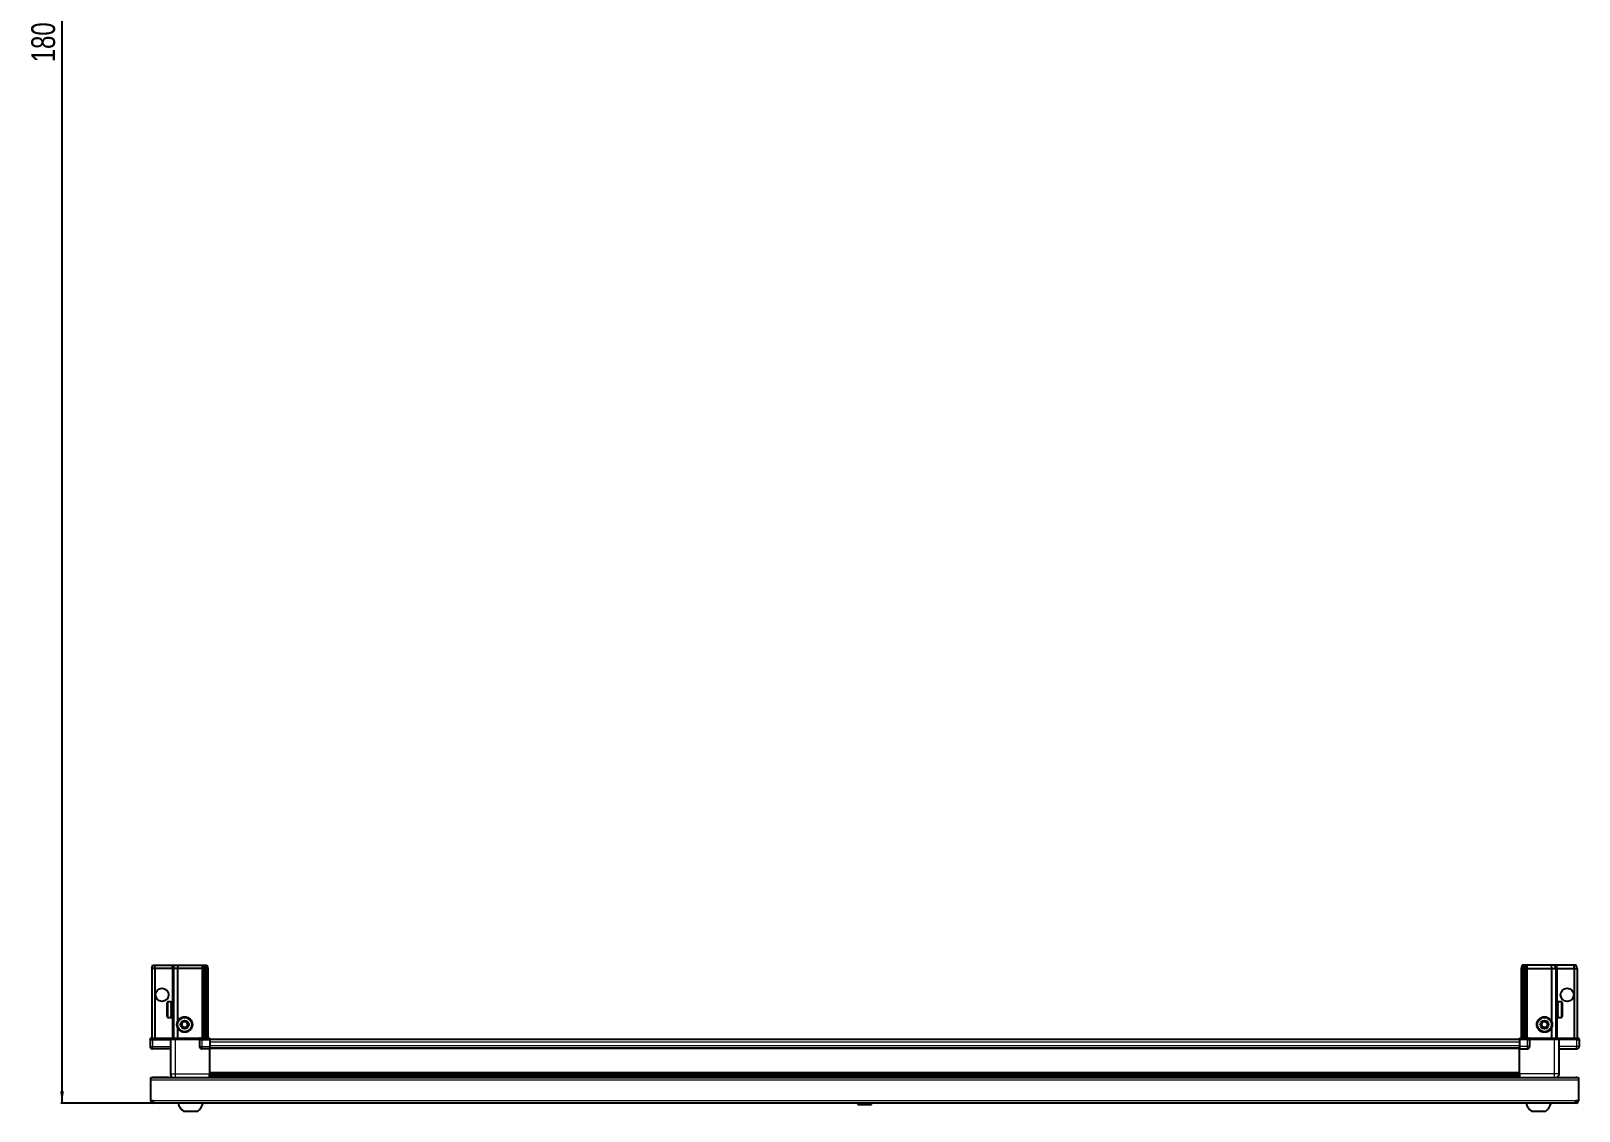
# Model space of a CAD drawing. Header units: millimetres. Extents: x 1315 to 6044, y -1445 to 1969.
# Drawn here: x 1371 to 2671, y -1445 to -538 of the extents above; entities that cross this region are included whole.
import ezdxf

# ---------------------------------------------------------------- set-up
doc = ezdxf.new("R2010")
doc.units = ezdxf.units.MM
doc.layers.add('FORMAT', color=7, linetype='Continuous')
doc.styles.add('SLDTEXTSTYLE0', font='TXT', dxfattribs={"width": 0.75})
doc.dimstyles.new('SLDDIMSTYLE0', dxfattribs={"dimtxt": 20, "dimasz": 10, "dimexe": 0, "dimexo": 0.0625, "dimgap": 5, "dimtad": 2, "dimdec": 1, "dimrnd": 1e-09, "dimzin": 12, "dimdsep": 46, "dimtxsty": 'SLDTEXTSTYLE0', "dimsah": 1, "dimcen": 0.09, "dimadec": 0, "dimazin": 3, "dimtfac": 1, "dimtofl": 0, "dimtmove": 0, "dimatfit": 3, "dimfxl": 0, "dimfrac": 2, "dimtolj": 1, "dimtzin": 12, "dimarcsym": 0})

# ---------------------------------------------------------------- blocks, each defined once
blk = doc.blocks.new('_D_11')
at = {"layer": 'FORMAT'}
for p, q in [((2065, 368.6), (1395.8, 368.6)), ((1396.8, 368.6), (1396.8, -1438.4)), ((1473.4, -1438.4), (1395.8, -1438.4))]:
    blk.add_line(p, q, dxfattribs=at)
for points in [[(1396.8, 368.6), (1395.3, 358.6), (1398.4, 358.6)], [(1396.8, -1438.4), (1398.4, -1428.4), (1395.3, -1428.4)]]:
    blk.add_solid(points, dxfattribs=at)
at = {"layer": 'FORMAT', "insert": (1371, -564.4), "char_height": 20, "attachment_point": 1, "rotation": 90, "style": 'SLDTEXTSTYLE0'}
blk.add_mtext('1807', dxfattribs=at)

msp = doc.modelspace()

# ---------------------------------------------------------------- linework, layer by layer
at = {"color": 7, "linetype": 'Continuous', "lineweight": 25}
for p, q in [((1472.32, -1325.36), (1473.12, -1322.36)), ((1474.82, -1325.36), (1472.32, -1325.36)), ((1472.32, -1325.36), (1472.32, -1383.66)), ((1473.12, -1322.36), (1474.97, -1322.36)), ((1474.82, -1325.36), (1474.97, -1322.36)), ((1474.82, -1325.36), (1474.82, -1383.66)), ((1489.32, -1325.36), (1474.82, -1325.36)), ((1474.97, -1322.36), (1489.32, -1322.36)), ((1489.32, -1322.36), (1491.12, -1322.36)), ((1490.32, -1325.36), (1489.32, -1325.36)), ((1490.32, -1325.36), (1491.12, -1322.36)), ((1493.82, -1325.36), (1490.32, -1325.36)), ((1490.32, -1325.36), (1490.32, -1383.66)), ((1491.12, -1322.36), (1494.15, -1322.36)), ((1494.15, -1322.36), (1493.82, -1325.36)), ((1493.82, -1325.36), (1493.82, -1369.86)), ((1514.32, -1325.36), (1493.82, -1325.36)), ((1494.15, -1322.36), (1514.32, -1322.36)), ((1514.32, -1322.36), (1516.12, -1322.36)), ((1515.32, -1325.36), (1514.32, -1325.36)), ((1516.12, -1322.36), (1515.32, -1325.36)), ((1515.32, -1325.36), (1515.32, -1383.66)), ((1516.32, -1325.36), (1515.32, -1325.36)), ((1516.12, -1322.36), (1516.86, -1322.36)), ((1516.86, -1322.36), (1516.32, -1325.36)), ((1516.32, -1325.36), (1516.32, -1383.66)), ((1517.82, -1325.36), (1516.32, -1325.36)), ((1516.86, -1322.36), (1517.36, -1322.36)), ((1517.36, -1322.36), (1517.82, -1325.36)), ((1517.36, -1322.36), (1518.52, -1322.36)), ((1517.82, -1325.36), (1517.82, -1383.66)), ((1519.32, -1325.36), (1517.82, -1325.36)), ((1518.52, -1322.36), (1519.32, -1325.36)), ((1519.32, -1325.36), (1519.32, -1383.66)), ((2623.12, -1322.36), (2622.32, -1325.36)), ((2622.32, -1325.36), (2623.82, -1325.36)), ((2622.32, -1325.36), (2622.32, -1383.66)), ((2624.28, -1322.36), (2623.12, -1322.36)), ((2624.28, -1322.36), (2623.82, -1325.36)), ((2623.82, -1325.36), (2625.32, -1325.36)), ((2623.82, -1325.36), (2623.82, -1383.66)), ((2624.78, -1322.36), (2624.28, -1322.36)), ((2624.78, -1322.36), (2625.32, -1325.36)), ((2625.52, -1322.36), (2624.78, -1322.36)), ((2625.32, -1325.36), (2625.32, -1383.66)), ((2625.32, -1325.36), (2626.32, -1325.36)), ((2625.52, -1322.36), (2626.32, -1325.36)), ((2627.32, -1322.36), (2625.52, -1322.36)), ((2626.32, -1325.36), (2626.32, -1383.66)), ((2626.32, -1325.36), (2627.32, -1325.36)), ((2647.49, -1322.36), (2627.32, -1322.36)), ((2627.32, -1325.36), (2647.82, -1325.36)), ((2647.49, -1322.36), (2647.82, -1325.36)), ((2650.52, -1322.36), (2647.49, -1322.36)), ((2647.82, -1325.36), (2647.82, -1369.86)), ((2647.82, -1325.36), (2651.32, -1325.36)), ((2651.32, -1325.36), (2650.52, -1322.36)), ((2652.32, -1322.36), (2650.52, -1322.36)), ((2651.32, -1325.36), (2651.32, -1383.66)), ((2651.32, -1325.36), (2652.32, -1325.36)), ((2666.67, -1322.36), (2652.32, -1322.36)), ((2652.32, -1325.36), (2666.82, -1325.36)), ((2666.82, -1325.36), (2666.67, -1322.36)), ((2668.52, -1322.36), (2666.67, -1322.36)), ((2666.82, -1325.36), (2669.32, -1325.36)), ((2666.82, -1325.36), (2666.82, -1383.66)), ((2669.32, -1325.36), (2668.52, -1322.36)), ((2669.32, -1325.36), (2669.32, -1383.66)), ((1485.12, -1365.56), (1485.12, -1354.16)), ((1488.32, -1353.36), (1485.92, -1353.36)), ((1488.32, -1353.36), (1488.32, -1353.37)), ((1488.32, -1353.37), (1488.82, -1353.37)), ((1488.32, -1353.55), (1488.82, -1353.55)), ((1488.32, -1353.55), (1488.32, -1353.77)), ((1488.32, -1353.77), (1488.82, -1353.77)), ((1488.32, -1354.35), (1488.82, -1354.35)), ((1488.32, -1354.35), (1488.32, -1354.77)), ((1488.32, -1354.77), (1488.82, -1354.77)), ((1488.32, -1355.68), (1488.82, -1355.68)), ((1488.32, -1355.68), (1488.32, -1356.27)), ((1488.32, -1356.27), (1488.82, -1356.27)), ((1488.32, -1357.42), (1488.82, -1357.42)), ((1488.32, -1357.42), (1488.32, -1358.12)), ((1488.32, -1358.12), (1488.82, -1358.12)), ((1488.32, -1359.41), (1488.82, -1359.41)), ((1488.32, -1359.41), (1488.32, -1360.14)), ((1488.32, -1359.55), (1488.82, -1359.55)), ((1488.32, -1360.05), (1488.82, -1360.05)), ((1488.32, -1360.14), (1488.82, -1360.14)), ((1488.32, -1361.43), (1488.82, -1361.43)), ((1488.32, -1361.43), (1488.32, -1362.14)), ((1488.32, -1362.14), (1488.82, -1362.14)), ((1488.32, -1363.3), (1488.82, -1363.3)), ((1488.32, -1363.3), (1488.32, -1363.91)), ((1488.32, -1363.91), (1488.82, -1363.91)), ((1488.32, -1364.84), (1488.82, -1364.84)), ((1488.32, -1364.84), (1488.32, -1365.28)), ((1488.82, -1353.55), (1488.82, -1353.37)), ((1488.82, -1353.77), (1488.82, -1353.55)), ((1488.82, -1354.35), (1488.82, -1353.77)), ((1488.82, -1354.77), (1488.82, -1354.35)), ((1488.82, -1355.68), (1488.82, -1354.77)), ((1488.92, -1355.46), (1488.82, -1355.46)), ((1488.82, -1356.27), (1488.82, -1355.68)), ((1488.82, -1357.42), (1488.82, -1356.27)), ((1488.82, -1358.12), (1488.82, -1357.42)), ((1488.82, -1359.41), (1488.82, -1358.12)), ((1488.82, -1359.55), (1488.82, -1359.41)), ((1488.82, -1360.14), (1488.82, -1360.05)), ((1488.82, -1361.43), (1488.82, -1360.14)), ((1488.82, -1362.14), (1488.82, -1361.43)), ((1488.82, -1363.3), (1488.82, -1362.14)), ((1488.82, -1363.91), (1488.82, -1363.3)), ((1488.82, -1364.84), (1488.82, -1363.91)), ((1488.82, -1364.26), (1488.92, -1364.26)), ((1488.82, -1365.28), (1488.82, -1364.84)), ((1488.92, -1364.26), (1488.92, -1355.46)), ((1489.8, -1356.55), (1489.32, -1355.86)), ((1489.32, -1363.86), (1489.32, -1355.86)), ((1489.32, -1363.86), (1489.8, -1363.17)), ((1490.29, -1355.86), (1489.8, -1356.55)), ((1489.8, -1363.17), (1489.8, -1356.55)), ((1489.8, -1363.17), (1490.29, -1363.86)), ((1490.32, -1355.86), (1490.29, -1355.86)), ((1490.29, -1363.86), (1490.29, -1355.86)), ((1490.29, -1363.86), (1490.32, -1363.86)), ((2651.35, -1355.86), (2651.32, -1355.86)), ((2651.32, -1363.86), (2651.35, -1363.86)), ((2651.84, -1356.55), (2651.35, -1355.86)), ((2651.35, -1355.86), (2651.35, -1363.86)), ((2651.35, -1363.86), (2651.84, -1363.17)), ((2652.32, -1355.86), (2651.84, -1356.55)), ((2651.84, -1356.55), (2651.84, -1363.17)), ((2651.84, -1363.17), (2652.32, -1363.86)), ((2652.32, -1355.86), (2652.32, -1363.86)), ((2652.82, -1355.46), (2652.72, -1355.46)), ((2652.72, -1355.46), (2652.72, -1364.26)), ((2652.72, -1364.26), (2652.82, -1364.26)), ((2655.72, -1353.36), (2652.82, -1353.36)), ((2653.32, -1353.36), (2652.82, -1353.36)), ((2652.82, -1353.36), (2652.82, -1353.41)), ((2652.82, -1353.41), (2652.82, -1353.69)), ((2653.32, -1353.41), (2652.82, -1353.41)), ((2653.32, -1353.69), (2652.82, -1353.69)), ((2652.82, -1353.69), (2652.82, -1353.97)), ((2653.32, -1353.97), (2652.82, -1353.97)), ((2652.82, -1353.97), (2652.82, -1354.63)), ((2653.32, -1354.63), (2652.82, -1354.63)), ((2652.82, -1354.63), (2652.82, -1355.1)), ((2652.82, -1355.1), (2652.82, -1356.08)), ((2653.32, -1355.1), (2652.82, -1355.1)), ((2653.32, -1356.08), (2652.82, -1356.08)), ((2652.82, -1356.08), (2652.82, -1356.7)), ((2652.82, -1356.7), (2652.82, -1357.9)), ((2653.32, -1356.7), (2652.82, -1356.7)), ((2653.32, -1357.9), (2652.82, -1357.9)), ((2652.82, -1357.9), (2652.82, -1358.53)), ((2653.32, -1358.53), (2652.82, -1358.53)), ((2652.82, -1358.61), (2652.82, -1359.91)), ((2653.32, -1358.61), (2652.82, -1358.61)), ((2653.32, -1359.91), (2652.82, -1359.91)), ((2653.32, -1360.39), (2652.82, -1360.39)), ((2652.82, -1360.39), (2652.82, -1360.65)), ((2652.82, -1360.65), (2652.82, -1361.92)), ((2653.32, -1360.65), (2652.82, -1360.65)), ((2653.32, -1361.92), (2652.82, -1361.92)), ((2652.82, -1361.92), (2652.82, -1362.6)), ((2652.82, -1362.6), (2652.82, -1363.72)), ((2653.32, -1362.6), (2652.82, -1362.6)), ((2653.32, -1363.72), (2652.82, -1363.72)), ((2652.82, -1363.72), (2652.82, -1364.29)), ((2652.82, -1364.29), (2652.82, -1365.15)), ((2653.32, -1364.29), (2652.82, -1364.29)), ((2653.32, -1353.41), (2653.32, -1353.36)), ((2653.32, -1353.97), (2653.32, -1353.69)), ((2653.32, -1355.1), (2653.32, -1354.63)), ((2653.32, -1356.7), (2653.32, -1356.08)), ((2653.32, -1358.61), (2653.32, -1357.9)), ((2653.32, -1360.65), (2653.32, -1359.91)), ((2653.32, -1362.6), (2653.32, -1361.92)), ((2653.32, -1364.29), (2653.32, -1363.72)), ((2656.52, -1354.16), (2656.52, -1365.56)), ((1485.92, -1366.36), (1488.32, -1366.36)), ((1488.32, -1365.28), (1488.82, -1365.28)), ((1488.32, -1365.89), (1488.82, -1365.89)), ((1488.32, -1365.89), (1488.32, -1366.12)), ((1488.32, -1366.12), (1488.82, -1366.12)), ((1488.32, -1366.34), (1488.82, -1366.34)), ((1488.32, -1366.34), (1488.32, -1366.36)), ((1488.32, -1366.35), (1488.82, -1366.35)), ((1488.82, -1365.89), (1488.82, -1365.28)), ((1488.82, -1366.12), (1488.82, -1365.89)), ((1488.82, -1366.34), (1488.82, -1366.12)), ((1488.82, -1366.35), (1488.82, -1366.34)), ((1493.82, -1374.86), (1493.82, -1383.66)), ((2647.82, -1374.86), (2647.82, -1383.66)), ((2653.32, -1365.15), (2652.82, -1365.15)), ((2652.82, -1365.15), (2652.82, -1365.54)), ((2652.82, -1365.54), (2652.82, -1366.06)), ((2653.32, -1365.54), (2652.82, -1365.54)), ((2653.32, -1366.06), (2652.82, -1366.06)), ((2652.82, -1366.06), (2652.82, -1366.24)), ((2652.82, -1366.24), (2652.82, -1366.36)), ((2653.32, -1366.24), (2652.82, -1366.24)), ((2652.82, -1366.36), (2655.72, -1366.36)), ((2653.32, -1365.54), (2653.32, -1365.15)), ((2653.32, -1366.24), (2653.32, -1366.06)), ((1471.32, -1383.66), (1470.82, -1384.53)), ((1470.82, -1384.86), (1470.82, -1384.53)), ((1470.82, -1384.86), (1472.82, -1384.86)), ((1470.82, -1384.86), (1470.82, -1390.86)), ((1472.82, -1383.66), (1471.32, -1383.66)), ((1472.82, -1383.66), (1487.62, -1383.66)), ((1487.62, -1384.86), (1472.82, -1384.86)), ((1472.82, -1384.86), (1487.62, -1384.86)), ((1487.62, -1383.66), (1487.82, -1383.66)), ((1487.82, -1384.86), (1487.62, -1384.86)), ((1487.82, -1384.86), (1487.82, -1383.66)), ((1487.82, -1383.66), (1491.82, -1383.66)), ((1491.82, -1384.86), (1487.82, -1384.86)), ((1487.82, -1384.86), (1487.82, -1413.86)), ((1491.82, -1383.66), (1512.12, -1383.66)), ((1512.12, -1384.86), (1491.82, -1384.86)), ((1512.12, -1383.66), (1512.32, -1383.66)), ((1512.32, -1384.86), (1512.12, -1384.86)), ((1512.32, -1384.86), (1512.32, -1383.66)), ((1513, -1383.66), (1512.32, -1383.66)), ((1512.32, -1384.86), (1514.32, -1384.86)), ((1512.32, -1384.86), (1512.32, -1390.86)), ((1513, -1383.66), (1520.82, -1383.66)), ((1520.82, -1384.53), (1514.32, -1384.53)), ((1520.82, -1384.86), (1514.32, -1384.86)), ((1514.32, -1384.86), (1520.82, -1384.86)), ((1520.82, -1383.66), (1520.82, -1384.53)), ((1520.82, -1384.53), (1520.82, -1384.53)), ((1520.82, -1384.86), (1520.82, -1384.53)), ((1520.82, -1384.86), (1520.82, -1384.86)), ((1520.82, -1384.86), (1520.82, -1390.86)), ((2620.82, -1385.01), (1520.82, -1385.01)), ((1520.82, -1390.86), (1520.82, -1392.86)), ((2620.82, -1384.53), (2620.82, -1383.66)), ((2620.82, -1383.66), (2628.64, -1383.66)), ((2620.82, -1384.86), (2620.82, -1384.53)), ((2627.32, -1384.53), (2620.82, -1384.53)), ((2627.32, -1384.86), (2620.82, -1384.86)), ((2620.82, -1384.86), (2620.82, -1390.86)), ((2620.82, -1390.86), (2620.82, -1392.86)), ((2627.32, -1384.86), (2629.32, -1384.86)), ((2629.32, -1384.86), (2627.32, -1384.86)), ((2629.32, -1383.66), (2628.64, -1383.66)), ((2629.32, -1384.86), (2629.32, -1383.66)), ((2629.32, -1383.66), (2629.52, -1383.66)), ((2629.52, -1384.86), (2629.32, -1384.86)), ((2629.32, -1384.86), (2629.32, -1390.86)), ((2629.52, -1383.66), (2649.82, -1383.66)), ((2649.82, -1384.86), (2629.52, -1384.86)), ((2649.82, -1383.66), (2653.82, -1383.66)), ((2653.82, -1384.86), (2649.82, -1384.86)), ((2653.82, -1384.86), (2653.82, -1383.66)), ((2653.82, -1383.66), (2654.02, -1383.66)), ((2654.02, -1384.86), (2653.82, -1384.86)), ((2653.82, -1384.86), (2653.82, -1413.86)), ((2654.02, -1383.66), (2668.82, -1383.66)), ((2668.82, -1384.86), (2654.02, -1384.86)), ((2670.32, -1383.66), (2668.82, -1383.66)), ((2668.82, -1384.86), (2670.82, -1384.86)), ((2670.82, -1384.53), (2670.32, -1383.66)), ((2670.82, -1384.53), (2670.32, -1383.66)), ((2670.82, -1384.86), (2670.82, -1384.53)), ((2670.82, -1384.86), (2670.82, -1384.53)), ((2670.82, -1384.86), (2670.82, -1384.86)), ((2670.82, -1384.86), (2670.82, -1390.86)), ((1487.82, -1392.86), (1472.82, -1392.86)), ((1520.82, -1392.86), (1514.32, -1392.86)), ((2620.82, -1392.21), (1520.82, -1392.21)), ((1520.82, -1413.86), (1520.82, -1392.86)), ((2620.82, -1392.86), (2627.32, -1392.86)), ((2620.82, -1413.86), (2620.82, -1392.86)), ((2653.82, -1392.86), (2668.82, -1392.86)), ((1471.32, -1416.86), (2670.32, -1416.86)), ((1471.32, -1418.96), (1471.32, -1416.86)), ((1486.32, -1416.76), (1473.42, -1416.76)), ((1486.32, -1416.76), (1486.32, -1416.86)), ((1520.67, -1416.86), (1520.67, -1413.86)), ((1520.82, -1414.88), (2620.82, -1414.88)), ((1520.82, -1414.92), (2620.82, -1414.92)), ((1544.7, -1416.71), (1520.82, -1416.71)), ((1539.32, -1416.86), (1539.32, -1416.71)), ((1539.36, -1416.86), (1539.36, -1416.71)), ((1539.63, -1416.86), (1539.63, -1416.71)), ((1539.89, -1416.86), (1539.89, -1416.71)), ((1540.54, -1416.86), (1540.54, -1416.71)), ((1541.01, -1416.86), (1541.01, -1416.71)), ((1541.97, -1416.86), (1541.97, -1416.71)), ((1542.59, -1416.86), (1542.59, -1416.71)), ((1543.78, -1416.86), (1543.78, -1416.71)), ((1544.44, -1416.86), (1544.44, -1416.71)), ((1544.49, -1416.86), (1544.49, -1416.71)), ((1545.79, -1416.71), (1544.7, -1416.71)), ((1546.52, -1416.71), (1545.79, -1416.71)), ((1545.79, -1416.86), (1545.79, -1416.71)), ((1545.79, -1416.71), (1545.79, -1416.71)), ((1545.8, -1416.86), (1545.8, -1416.71)), ((1546.3, -1416.86), (1546.3, -1416.71)), ((1546.52, -1416.86), (1546.52, -1416.71)), ((1546.94, -1416.71), (1546.52, -1416.71)), ((1546.52, -1416.71), (1546.52, -1416.71)), ((2594.7, -1416.71), (1546.94, -1416.71)), ((1547.8, -1416.86), (1547.8, -1416.71)), ((1548.49, -1416.86), (1548.49, -1416.71)), ((1549.61, -1416.86), (1549.61, -1416.71)), ((1550.19, -1416.86), (1550.19, -1416.71)), ((1551.06, -1416.86), (1551.06, -1416.71)), ((1551.46, -1416.86), (1551.46, -1416.71)), ((1551.99, -1416.86), (1551.99, -1416.71)), ((1552.18, -1416.86), (1552.18, -1416.71)), ((1552.32, -1416.86), (1552.32, -1416.71)), ((2589.32, -1416.86), (2589.32, -1416.71)), ((2589.49, -1416.86), (2589.49, -1416.71)), ((2589.7, -1416.86), (2589.7, -1416.71)), ((2590.26, -1416.86), (2590.26, -1416.71)), ((2590.68, -1416.86), (2590.68, -1416.71)), ((2591.58, -1416.86), (2591.58, -1416.71)), ((2592.16, -1416.86), (2592.16, -1416.71)), ((2593.31, -1416.86), (2593.31, -1416.71)), ((2594, -1416.86), (2594, -1416.71)), ((2595.28, -1416.71), (2594.7, -1416.71)), ((2595.28, -1416.86), (2595.28, -1416.71)), ((2595.29, -1416.71), (2595.28, -1416.71)), ((2596.02, -1416.71), (2595.29, -1416.71)), ((2595.46, -1416.86), (2595.46, -1416.71)), ((2595.96, -1416.86), (2595.96, -1416.71)), ((2596.02, -1416.86), (2596.02, -1416.71)), ((2596.94, -1416.71), (2596.02, -1416.71)), ((2596.02, -1416.71), (2596.02, -1416.71)), ((2620.82, -1416.71), (2596.94, -1416.71)), ((2597.31, -1416.86), (2597.31, -1416.71)), ((2598.02, -1416.86), (2598.02, -1416.71)), ((2599.19, -1416.86), (2599.19, -1416.71)), ((2599.8, -1416.86), (2599.8, -1416.71)), ((2600.75, -1416.86), (2600.75, -1416.71)), ((2601.19, -1416.86), (2601.19, -1416.71)), ((2601.82, -1416.86), (2601.82, -1416.71)), ((2602.06, -1416.86), (2602.06, -1416.71)), ((2602.3, -1416.86), (2602.3, -1416.71)), ((2602.32, -1416.86), (2602.32, -1416.71)), ((2655.32, -1416.76), (2668.22, -1416.76)), ((2655.32, -1416.76), (2655.32, -1416.86)), ((2670.32, -1416.86), (2670.32, -1418.96)), ((1471.32, -1436.26), (1471.32, -1418.96)), ((2670.32, -1418.96), (2670.32, -1436.26)), ((1473.42, -1436.26), (1471.32, -1436.26)), ((1473.42, -1436.26), (1473.42, -1438.36)), ((2668.22, -1438.36), (1473.42, -1438.36)), ((2066.02, -1438.36), (2065.03, -1439.34)), ((2065.03, -1439.34), (2065.03, -1439.86)), ((2076.6, -1439.34), (2065.03, -1439.34)), ((2076.6, -1439.86), (2065.03, -1439.86)), ((2076.6, -1439.34), (2075.62, -1438.36)), ((2076.6, -1439.86), (2076.6, -1439.34)), ((2670.32, -1436.26), (2668.22, -1436.26)), ((2668.22, -1438.36), (2668.22, -1436.26)), ((1498.82, -1444.96), (1510.82, -1444.96)), ((2630.82, -1444.96), (2642.82, -1444.96))]:
    msp.add_line(p, q, dxfattribs=at)
at = {"color": 8, "linetype": 'Continuous', "lineweight": 18}
for p, q in [((1489.32, -1325.36), (1489.32, -1322.36)), ((1489.32, -1325.36), (1489.32, -1355.86)), ((1514.32, -1322.36), (1514.32, -1325.36)), ((1514.32, -1325.36), (1514.32, -1383.66)), ((2627.32, -1322.36), (2627.32, -1325.36)), ((2627.32, -1325.36), (2627.32, -1383.66)), ((2652.32, -1325.36), (2652.32, -1322.36)), ((2652.32, -1325.36), (2652.32, -1355.86)), ((1485.92, -1366.36), (1485.92, -1353.36)), ((1489.32, -1363.86), (1489.32, -1383.66)), ((2652.32, -1363.86), (2652.32, -1383.66)), ((2655.72, -1353.36), (2655.72, -1366.36)), ((1470.82, -1390.86), (1472.82, -1390.86)), ((1472.82, -1384.86), (1472.82, -1383.66)), ((1472.82, -1384.86), (1472.82, -1390.86)), ((1472.82, -1390.86), (1487.82, -1390.86)), ((1472.82, -1392.86), (1472.82, -1390.86)), ((1487.62, -1384.86), (1487.62, -1383.66)), ((1491.82, -1384.86), (1491.82, -1383.66)), ((1491.82, -1384.86), (1491.82, -1413.86)), ((1512.12, -1384.86), (1512.12, -1383.66)), ((1512.32, -1390.86), (1514.32, -1390.86)), ((1514.32, -1384.86), (1514.32, -1384.53)), ((1514.32, -1384.86), (1514.32, -1390.86)), ((1514.32, -1390.86), (1520.82, -1390.86)), ((1514.32, -1390.86), (1514.32, -1392.86)), ((1520.82, -1384.86), (1520.82, -1384.53)), ((2620.82, -1387.01), (1520.82, -1387.01)), ((2620.82, -1390.21), (1520.82, -1390.21)), ((2627.32, -1390.86), (2620.82, -1390.86)), ((2627.32, -1384.86), (2627.32, -1384.53)), ((2627.32, -1384.86), (2627.32, -1390.86)), ((2627.32, -1390.86), (2627.32, -1392.86)), ((2629.32, -1390.86), (2627.32, -1390.86)), ((2629.52, -1383.66), (2629.52, -1384.86)), ((2649.82, -1384.86), (2649.82, -1383.66)), ((2649.82, -1384.86), (2649.82, -1413.86)), ((2668.82, -1390.86), (2653.82, -1390.86)), ((2654.02, -1383.66), (2654.02, -1384.86)), ((2668.82, -1384.86), (2668.82, -1383.66)), ((2668.82, -1384.86), (2668.82, -1390.86)), ((2670.82, -1390.86), (2668.82, -1390.86)), ((2668.82, -1392.86), (2668.82, -1390.86)), ((2620.82, -1392.86), (1520.82, -1392.86)), ((1473.42, -1416.86), (1473.42, -1416.76)), ((1491.82, -1413.86), (1520.82, -1413.86)), ((1520.82, -1412.26), (2620.82, -1412.26)), ((2620.82, -1413.68), (1520.82, -1413.68)), ((1520.82, -1416.12), (2620.82, -1416.12)), ((2649.82, -1413.86), (2620.82, -1413.86)), ((2668.22, -1416.86), (2668.22, -1416.76)), ((2670.32, -1418.96), (1471.32, -1418.96)), ((2668.22, -1436.26), (1473.42, -1436.26))]:
    msp.add_line(p, q, dxfattribs=at)
at = {"color": 7, "linetype": 'Continuous', "lineweight": 25, "flags": 128}
for points in [[(1473.42, -1416.76), (1473.01, -1416.8), (1472.78, -1416.86)], [(2668.86, -1416.86), (2668.63, -1416.8), (2668.22, -1416.76)]]:
    msp.add_lwpolyline(points, dxfattribs=at)
at = {"color": 7, "linetype": 'Continuous', "lineweight": 25}
for centre, radius in [((1480.82, -1347.36), 5.5), ((2660.82, -1347.36), 5.5), ((1499.82, -1372.36), 6.5), ((1499.82, -1372.36), 3.46), ((2641.82, -1372.36), 6.5), ((2641.82, -1372.36), 3.46)]:
    msp.add_circle(centre, radius, dxfattribs=at)
at = {"color": 8, "linetype": 'Continuous', "lineweight": 18}
for centre in [(1499.82, -1372.36), (2641.82, -1372.36)]:
    msp.add_circle(centre, 5.7, dxfattribs=at)
at = {"color": 7, "linetype": 'Continuous', "lineweight": 25}
for centre, radius, start, end in [((1485.92, -1354.16), 0.8, 90, 180), ((1489.32, -1355.46), 0.4, 180, 270), ((1489.32, -1364.26), 0.4, 90, 180), ((2652.32, -1355.46), 0.4, 270, 360), ((2652.32, -1364.26), 0.4, 0, 90), ((2655.72, -1354.16), 0.8, 0, 90), ((1485.92, -1365.56), 0.8, 180, 270), ((1499.82, -1372.36), 2.5, 147.37605, 207.37605), ((1499.82, -1372.36), 2.5, 207.37605, 267.37605), ((1499.82, -1372.36), 2.5, 87.37605, 147.37605), ((1499.82, -1372.36), 2.5, 267.37605, 327.37605), ((1499.82, -1372.36), 2.5, 27.37605, 87.37605), ((1499.82, -1372.36), 2.5, 327.37605, 27.37605), ((2641.82, -1372.36), 2.5, 134.67671, 194.67671), ((2641.82, -1372.36), 2.5, 194.67671, 254.67671), ((2641.82, -1372.36), 2.5, 74.67671, 134.67671), ((2641.82, -1372.36), 2.5, 254.67671, 314.67671), ((2641.82, -1372.36), 2.5, 14.67671, 74.67671), ((2641.82, -1372.36), 2.5, 314.67671, 14.67671), ((2655.72, -1365.56), 0.8, 270, 360), ((1472.82, -1390.86), 2, 180, 270), ((1514.32, -1390.86), 2, 180, 270), ((2627.32, -1390.86), 2, 270, 360), ((2668.82, -1390.86), 2, 270, 0), ((1473.42, -1436.26), 2.1, 180, 270), ((1473.42, -1436.26), 0.6, 180, 270), ((1505.84, -1435.34), 11.91, 194.70035, 233.8734), ((1503.8, -1435.34), 11.91, 306.1266, 345.29965), ((2637.84, -1435.34), 11.91, 194.70035, 233.8734), ((2635.8, -1435.34), 11.91, 306.1266, 345.29965), ((2668.22, -1436.26), 2.1, 270, 0), ((2668.22, -1436.26), 0.6, 270, 0)]:
    msp.add_arc(centre, radius, start, end, dxfattribs=at)
for centre, start_param, end_param in [((1514.32, -1381.06), 2.4188584, 3.1415927), ((2627.32, -1381.06), 3.1415927, 3.8643269)]:
    msp.add_ellipse(centre, major_axis=(0, 3.46), ratio=0.5773503, start_param=start_param, end_param=end_param, dxfattribs=at)
for points, knots in [([(1496.94, -1372.23), (1497.21, -1371.79), (1497.73, -1370.98), (1498.25, -1370.17), (1498.49, -1369.8)], [0, 0, 0, 0, 0.5346859, 1, 1, 1, 1]), ([(1498.26, -1374.79), (1498.21, -1374.68), (1497.93, -1374.15), (1497.47, -1373.26), (1497.09, -1372.53), (1496.94, -1372.23)], [0, 0, 0, 0, 0.1331247, 0.6370994, 1, 1, 1, 1]), ([(1501.15, -1374.92), (1500.63, -1374.9), (1499.67, -1374.86), (1498.71, -1374.81), (1498.26, -1374.79)], [0, 0, 0, 0, 0.5346859, 1, 1, 1, 1]), ([(1498.49, -1369.8), (1499.01, -1369.82), (1499.97, -1369.86), (1500.93, -1369.91), (1501.38, -1369.93)], [0, 0, 0, 0, 0.5346859, 1, 1, 1, 1]), ([(1502.7, -1372.49), (1502.43, -1372.93), (1501.91, -1373.74), (1501.39, -1374.55), (1501.15, -1374.92)], [0, 0, 0, 0, 0.5346859, 1, 1, 1, 1]), ([(1501.38, -1369.93), (1501.53, -1370.23), (1501.91, -1370.97), (1502.37, -1371.85), (1502.65, -1372.38), (1502.7, -1372.49)], [0, 0, 0, 0, 0.36290056, 0.86687533, 1, 1, 1, 1]), ([(2639.04, -1371.6), (2639.4, -1371.23), (2640.09, -1370.56), (2640.77, -1369.88), (2641.09, -1369.57)], [0, 0, 0, 0, 0.5346859, 1, 1, 1, 1]), ([(2639.77, -1374.39), (2639.68, -1374.06), (2639.47, -1373.26), (2639.22, -1372.3), (2639.07, -1371.72), (2639.04, -1371.6)], [0, 0, 0, 0, 0.3629006, 0.8668753, 1, 1, 1, 1]), ([(2642.55, -1375.15), (2642.05, -1375.02), (2641.12, -1374.76), (2640.2, -1374.51), (2639.77, -1374.39)], [0, 0, 0, 0, 0.53468586, 1, 1, 1, 1]), ([(2641.09, -1369.57), (2641.59, -1369.7), (2642.52, -1369.96), (2643.44, -1370.21), (2643.87, -1370.33)], [0, 0, 0, 0, 0.5346859, 1, 1, 1, 1]), ([(2644.6, -1373.12), (2644.24, -1373.48), (2643.55, -1374.16), (2642.87, -1374.84), (2642.55, -1375.15)], [0, 0, 0, 0, 0.5346859, 1, 1, 1, 1]), ([(2643.87, -1370.33), (2643.9, -1370.45), (2644.06, -1371.03), (2644.31, -1371.99), (2644.52, -1372.79), (2644.6, -1373.12)], [0, 0, 0, 0, 0.13312467, 0.63709944, 1, 1, 1, 1]), ([(1487.82, -1413.86), (1487.87, -1414.3), (1487.94, -1414.98), (1488.37, -1415.79), (1488.83, -1416.35), (1489.23, -1416.71), (1489.5, -1416.84), (1489.54, -1416.86)], [0, 0, 0, 0, 0.3630185, 0.5584377, 0.7580039, 0.9575702, 1, 1, 1, 1]), ([(1520.82, -1413.86), (1520.82, -1414.26), (1520.82, -1415.05), (1520.82, -1416.06), (1520.82, -1416.69), (1520.82, -1416.85), (1520.82, -1416.86)], [0, 0, 0, 0, 0.3255201, 0.6510403, 0.9765604, 1, 1, 1, 1]), ([(2620.82, -1413.86), (2620.82, -1414.26), (2620.82, -1415.05), (2620.82, -1416.06), (2620.82, -1416.69), (2620.82, -1416.85), (2620.82, -1416.86)], [0, 0, 0, 0, 0.3255201, 0.6510403, 0.9765604, 1, 1, 1, 1]), ([(2653.82, -1413.86), (2653.77, -1414.3), (2653.7, -1414.98), (2653.27, -1415.79), (2652.81, -1416.35), (2652.41, -1416.71), (2652.14, -1416.84), (2652.1, -1416.86)], [0, 0, 0, 0, 0.3630185, 0.5584377, 0.7580039, 0.9575702, 1, 1, 1, 1])]:
    msp.add_open_spline(points, degree=3, knots=knots, dxfattribs=at)
at = {"color": 8, "linetype": 'Continuous', "lineweight": 18}
for points in [[(1487.82, -1413.86), (1487.88, -1413.86), (1488, -1413.86), (1488.93, -1413.86), (1490.25, -1413.86), (1491.3, -1413.86), (1491.82, -1413.86)], [(2653.82, -1413.86), (2653.76, -1413.86), (2653.64, -1413.86), (2652.71, -1413.86), (2651.39, -1413.86), (2650.34, -1413.86), (2649.82, -1413.86)]]:
    msp.add_open_spline(points, degree=3, dxfattribs=at)
for points in [[(1491.82, -1413.86), (1491.82, -1414.3), (1491.82, -1414.98), (1491.82, -1415.79), (1491.82, -1416.35), (1491.82, -1416.71), (1491.82, -1416.84), (1491.82, -1416.86)], [(2649.82, -1413.86), (2649.82, -1414.3), (2649.82, -1414.98), (2649.82, -1415.79), (2649.82, -1416.35), (2649.82, -1416.71), (2649.82, -1416.84), (2649.82, -1416.86)]]:
    msp.add_open_spline(points, degree=3, knots=[0, 0, 0, 0, 0.3630185, 0.5584377, 0.7580039, 0.9575702, 1, 1, 1, 1], dxfattribs=at)

# ---------------------------------------------------------------- dimensions: what is measured, and where the dimension line sits
at = {"layer": 'FORMAT'}
dim = msp.add_linear_dim(base=(1396.82, -1438.36), p1=(2065.03, 368.64), p2=(1473.42, -1438.36), angle=90, dimstyle='SLDDIMSTYLE0', dxfattribs=at)
dim.commit()
dim.dimension.update_dxf_attribs({"geometry": '_D_11', "text_midpoint": (1396.82, -534.86), "dimtype": 160})

doc.saveas('drawing.dxf')
